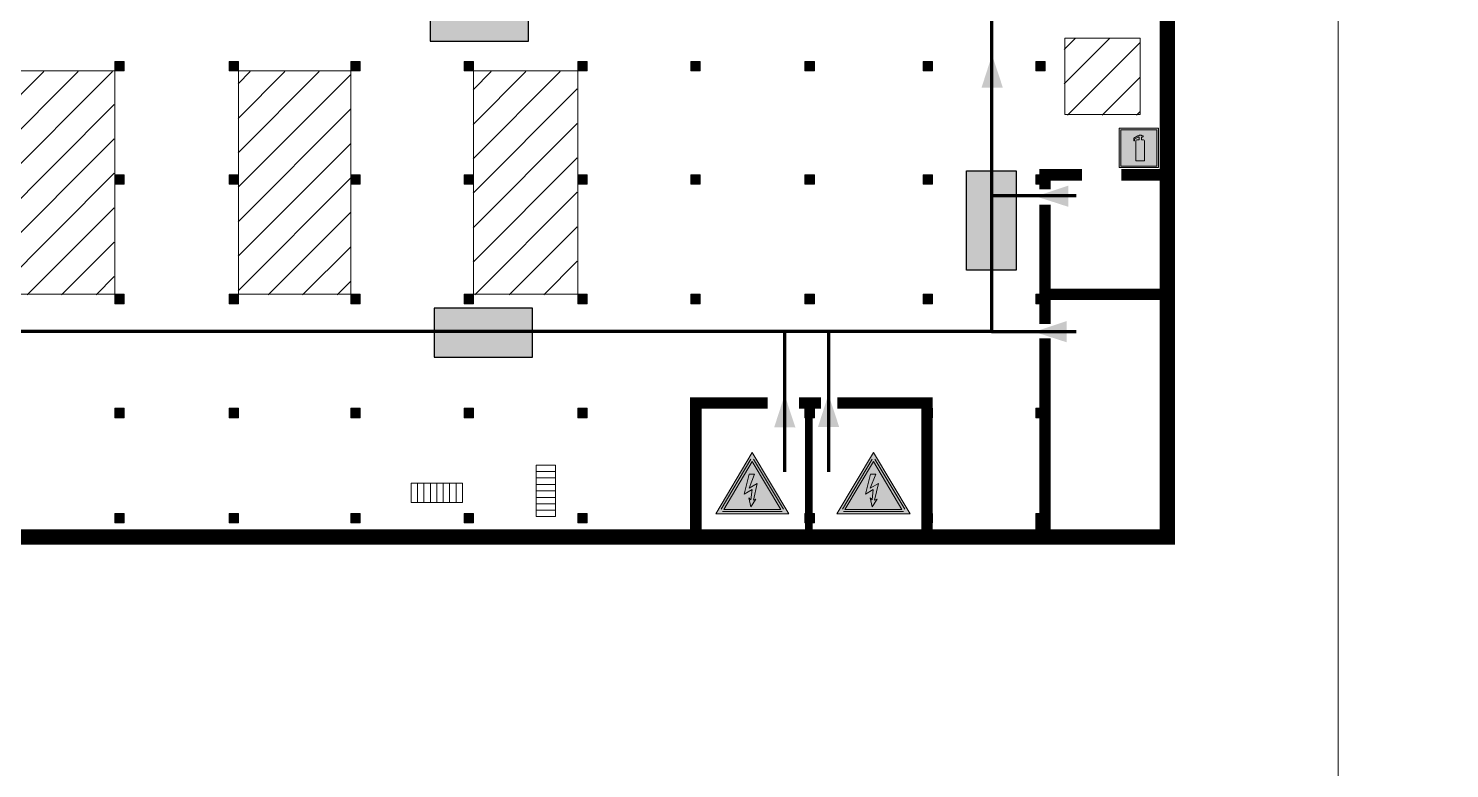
# Model space of a CAD drawing. Header units: millimetres. Extents: x 13810 to 67229, y 12374 to 21950.
# Drawn here: x 28895.7 to 29081.1, y 14644.3 to 14740.7 of the extents above; entities that cross this region are included whole.
import ezdxf

# ---------------------------------------------------------------- set-up
doc = ezdxf.new("R2010")
doc.units = ezdxf.units.MM
doc.layers.add('План_Штампы', color=7, linetype='Continuous')

# ---------------------------------------------------------------- blocks, each defined once
blk = doc.blocks.new('A$C32E8229D')
at = {"true_color": 0xffffff}
blk.add_hatch(color=7, dxfattribs=at).paths.add_polyline_path([(0, 0), (0, -8), (16, -8), (16, 0)])
h = blk.add_hatch(color=126)
h.paths.add_polyline_path([(0.2, -0.2), (15.8, -0.2), (15.8, -7.8), (0.2, -7.8)])
h.paths.add_polyline_path([(13.49, -2.05), (12.08, -2.05), (11.37, -2.63, 0.162397), (11.29, -2.84), (11.29, -3.63), (10.35, -3.63), (10.35, -4.05), (11.68, -4.05), (11.68, -3.48), (12.26, -4.28), (11.29, -5.1), (11.29, -6.78), (11.85, -6.78), (11.85, -5.44), (12.8, -4.64), (12.8, -5.94), (14.46, -5.94), (14.46, -5.39), (13.45, -5.39), (13.45, -3.97), (12.46, -2.59), (13.15, -2.59), (13.69, -3.34), (14.18, -3)], flags=16)
h.paths.add_polyline_path([(10.74, -1.82, 1), (11.8, -1.82, 1)], flags=16)
h.paths.add_polyline_path([(9.39, -3.59), (5.99, -3.59), (6.56, -3.03), (5.91, -3.03), (5.1, -3.83), (5.91, -4.64), (6.56, -4.64), (5.99, -4.09), (9.39, -4.09)], flags=16)
h.paths.add_polyline_path([(4.29, -1.08), (1.72, -1.08), (1.72, -6.6), (4.29, -6.6)], flags=16)
at = {"color": 126}
blk.add_lwpolyline([(16, -8), (0, -8), (0, 0), (16, 0)], close=True, dxfattribs=at)
blk = doc.blocks.new('A$C3AD82952')
at = {"true_color": 0xf5f5ff}
h = blk.add_hatch(color=7, dxfattribs=at)
h.dxf.hatch_style = 1
h.paths.add_polyline_path([(8.21, 8.73, 0.414214), (7.89, 9.05), (7.22, 9.05), (7.22, 9.92), (7.59, 9.92, 1), (7.57, 10.36), (7.22, 10.36), (7.22, 10.6), (6.43, 10.6), (6.43, 10.36), (6.01, 10.36), (4.74, 9.59), (4.74, 8.69), (4.98, 8.73), (4.98, 9.26), (6.12, 9.91), (6.43, 9.91), (6.43, 9.05), (5.76, 9.05, 0.414214), (5.44, 8.73), (5.44, 2.2), (8.21, 2.2)], flags=0)
h.paths.add_polyline_path([(12.8, 12.8), (0, 12.8), (0, 0), (12.8, 0)])
h.paths.add_polyline_path([(0.51, 12.29), (12.29, 12.29), (12.29, 0.51), (0.51, 0.51)], flags=16)
h.paths.add_polyline_path([(4.74, 9.59), (6.01, 10.36), (6.43, 10.36), (6.43, 10.6), (7.22, 10.6), (7.22, 10.36), (7.59, 10.36, -0.94586), (7.59, 9.92), (7.22, 9.92), (7.22, 9.05), (7.89, 9.05, -0.414214), (8.21, 8.73), (8.21, 2.2), (5.44, 2.2), (5.44, 8.73, -0.414214), (5.76, 9.05), (6.43, 9.05), (6.43, 9.91), (6.12, 9.91), (4.98, 9.26), (4.98, 8.73), (4.74, 8.69)], flags=0)
h = blk.add_hatch(color=242)
h.dxf.hatch_style = 1
h.paths.add_polyline_path([(12.29, 12.29), (0.51, 12.29), (0.51, 0.51), (12.29, 0.51)])
h.paths.add_polyline_path([(4.74, 8.69), (4.74, 9.59), (6.01, 10.36), (6.43, 10.36), (6.43, 10.6), (7.22, 10.6), (7.22, 10.36), (7.59, 10.36, -0.94586), (7.59, 9.92), (7.22, 9.92), (7.22, 9.05), (7.89, 9.05, -0.414214), (8.21, 8.73), (8.21, 2.2), (5.44, 2.2), (5.44, 8.73, -0.414214), (5.76, 9.05), (6.43, 9.05), (6.43, 9.91), (6.12, 9.91), (4.98, 9.26), (4.98, 8.73)], flags=16)
h = blk.add_hatch(color=7, dxfattribs=at)
h.dxf.hatch_style = 1
h.paths.add_polyline_path([(8.21, 8.73, 0.414214), (7.89, 9.05), (7.22, 9.05), (7.22, 9.92), (7.59, 9.92, 1), (7.57, 10.36), (7.22, 10.36), (7.22, 10.6), (6.43, 10.6), (6.43, 10.36), (6.01, 10.36), (4.74, 9.59), (4.74, 8.69), (4.98, 8.73), (4.98, 9.26), (6.12, 9.91), (6.43, 9.91), (6.43, 9.05), (5.76, 9.05, 0.414214), (5.44, 8.73), (5.44, 2.2), (8.21, 2.2)])
at = {"color": 242, "lineweight": 5}
for p, q in [((0, 0), (0, 12.8)), ((0, 12.8), (12.8, 12.8)), ((6.01, 10.36), (4.74, 9.59)), ((4.74, 9.59), (4.74, 8.69)), ((4.98, 9.26), (6.12, 9.91)), ((6.01, 10.36), (6.43, 10.36)), ((6.12, 9.91), (6.43, 9.91)), ((7.22, 10.6), (6.43, 10.6)), ((6.43, 10.6), (6.43, 10.36)), ((6.43, 9.91), (6.43, 9.05)), ((7.22, 10.36), (7.22, 10.6)), ((7.59, 10.36), (7.22, 10.36)), ((7.22, 9.05), (7.22, 9.92)), ((7.59, 9.92), (7.22, 9.92)), ((12.8, 0), (12.8, 12.8)), ((4.74, 8.69), (4.98, 8.73)), ((4.98, 8.73), (4.98, 9.26)), ((5.44, 2.2), (5.44, 8.73)), ((5.76, 9.05), (6.43, 9.05)), ((7.89, 9.05), (7.22, 9.05)), ((8.21, 2.2), (8.21, 8.73)), ((0, 0), (12.8, 0)), ((5.44, 2.2), (8.21, 2.2))]:
    blk.add_line(p, q, dxfattribs=at)
blk.add_lwpolyline([(0.51, 12.29), (12.29, 12.29), (12.29, 0.51), (0.51, 0.51)], close=True, dxfattribs=at)
for centre, radius, start, end in [((7.58, 10.14), 0.223, 273.1875, 86.8125), ((5.76, 8.73), 0.32, 90, 180), ((7.89, 8.73), 0.32, 0, 90)]:
    blk.add_arc(centre, radius, start, end, dxfattribs=at)
blk = doc.blocks.new('A$C3E6D3DDE')
at = {"lineweight": 5}
h = blk.add_hatch(color=40, dxfattribs=at)
h.paths.add_polyline_path([(24.1, 1.45), (16.46, -11.35), (31.74, -11.35)])
h.paths.add_polyline_path([(24.09, -0.46), (30.03, -10.41), (18.14, -10.41)], flags=16)
h.paths.add_polyline_path([(24.54, -3.08), (23.41, -6.02), (25.13, -5.01), (24.33, -8.5), (24.82, -8.27), (23.79, -9.86), (23.4, -8.04), (23.8, -8.43), (24.04, -6.29), (22.39, -7.25), (23.44, -3.08)], flags=0)
h = blk.add_hatch(color=256, dxfattribs=at)
h.paths.add_polyline_path([(24.37, 0.03, 0.567511), (23.82, 0.03), (17.59, -10.4, 0.582454), (17.86, -10.88), (30.32, -10.88, 0.582149), (30.6, -10.4)])
h.paths.add_polyline_path([(24.09, -0.46), (18.14, -10.41), (30.03, -10.41)], flags=16)
h.paths.add_polyline_path([(24.54, -3.08), (23.41, -6.02), (25.13, -5.01), (24.33, -8.5), (24.82, -8.27), (23.79, -9.86), (23.4, -8.04), (23.8, -8.43), (24.04, -6.29), (22.39, -7.25), (23.44, -3.08)], flags=0)
h = blk.add_hatch(color=40, dxfattribs=at)
h.paths.add_polyline_path([(24.09, -0.46), (18.14, -10.41), (30.03, -10.41)])
h.paths.add_polyline_path([(24.82, -8.27), (23.79, -9.86), (23.4, -8.04), (23.8, -8.43), (24.04, -6.29), (22.39, -7.25), (23.44, -3.08), (24.54, -3.08), (23.41, -6.02), (25.13, -5.01), (24.33, -8.5)], flags=16)
at = {"color": 40, "lineweight": 5}
for p, q in [((16.46, -11.35), (24.1, 1.45)), ((24.1, 1.45), (31.74, -11.35))]:
    blk.add_line(p, q, dxfattribs=at)
at = {"lineweight": 5}
for p, q in [((17.59, -10.4), (23.82, 0.03)), ((24.37, 0.03), (30.6, -10.4)), ((18.14, -10.41), (24.09, -0.46)), ((24.09, -0.46), (30.03, -10.41)), ((23.44, -3.08), (22.39, -7.25)), ((23.41, -6.02), (24.54, -3.08)), ((25.13, -5.01), (23.41, -6.02)), ((24.54, -3.08), (23.44, -3.08)), ((24.33, -8.5), (25.13, -5.01)), ((22.39, -7.25), (24.04, -6.29)), ((23.8, -8.43), (23.4, -8.04)), ((23.4, -8.04), (23.79, -9.86)), ((23.79, -9.86), (24.82, -8.27)), ((24.04, -6.29), (23.8, -8.43)), ((24.82, -8.27), (24.33, -8.5)), ((17.86, -10.88), (30.32, -10.88)), ((18.14, -10.41), (30.03, -10.41))]:
    blk.add_line(p, q, dxfattribs=at)
at = {"color": 50, "lineweight": 5}
blk.add_line((31.74, -11.35), (16.46, -11.35), dxfattribs=at)

msp = doc.modelspace()

# ---------------------------------------------------------------- hatches: boundary and pattern name
at = {"lineweight": 0}
h = msp.add_hatch(dxfattribs=at)
h.set_pattern_fill('ANSI31', color=256, angle=180)
h.set_pattern_definition([(225, (46256.7912, 21551.342), (2.24506403, -2.24506403), [])])
h.paths.add_polyline_path([(29030.82, 14729.43), (29040.66, 14729.43), (29040.66, 14739.39), (29030.82, 14739.39)])
h.paths.add_polyline_path([(28953.71, 14706), (28967.31, 14706), (28967.31, 14735.09), (28953.71, 14735.09)])
h.paths.add_polyline_path([(28923.06, 14706), (28937.72, 14706), (28937.72, 14735.09), (28923.06, 14735.09)])
h.paths.add_polyline_path([(28879.03, 14706), (28906.93, 14706), (28906.93, 14735.09), (28879.03, 14735.09)])
h.paths.add_polyline_path([(28866.35, 14723.1), (28876, 14723.1), (28876, 14732.81), (28866.35, 14732.81)])
h.paths.add_polyline_path([(28864.52, 14677.43), (28877.81, 14677.43), (28877.81, 14689.92), (28864.52, 14689.92)])
h.paths.add_polyline_path([(28744.69, 14706), (28817.82, 14706), (28817.82, 14735.1), (28744.69, 14735.1)])
h.paths.add_polyline_path([(28594.26, 14706), (28713.12, 14706), (28713.12, 14735.1), (28594.26, 14735.1)])
h.paths.add_polyline_path([(28624.82, 14781.8), (28713.12, 14781.8), (28713.12, 14810.28), (28624.82, 14810.28)])
h.paths.add_polyline_path([(28759.24, 14781.8), (28847.7, 14781.8), (28847.7, 14810.28), (28759.24, 14810.28)])
h.paths.add_polyline_path([(28865.44, 14783.09), (28876.69, 14783.09), (28876.69, 14793.79), (28865.44, 14793.79)])
h.paths.add_polyline_path([(28865.44, 14812.7), (28876.69, 14812.7), (28876.69, 14823.4), (28865.44, 14823.4)])
h.paths.add_polyline_path([(28879.03, 14781.8), (29027.02, 14781.8), (29027.02, 14810.28), (28879.03, 14810.28)])
h = msp.add_hatch(color=256, dxfattribs=at)
h.dxf.hatch_style = 1
h.paths.add_polyline_path([(28907.01, 14736.41), (28907.01, 14735.18), (28908.23, 14735.18), (28908.23, 14736.41)])
h = msp.add_hatch(color=256, dxfattribs=at)
h.dxf.hatch_style = 1
h.paths.add_polyline_path([(28921.91, 14736.41), (28921.91, 14735.18), (28923.14, 14735.18), (28923.14, 14736.41)])
h = msp.add_hatch(color=256, dxfattribs=at)
h.dxf.hatch_style = 1
h.paths.add_polyline_path([(28937.79, 14736.41), (28937.79, 14735.18), (28939.01, 14735.18), (28939.01, 14736.41)])
h = msp.add_hatch(color=256, dxfattribs=at)
h.dxf.hatch_style = 1
h.paths.add_polyline_path([(28952.56, 14736.41), (28952.56, 14735.18), (28953.78, 14735.18), (28953.78, 14736.41)])
h = msp.add_hatch(color=256, dxfattribs=at)
h.dxf.hatch_style = 1
h.paths.add_polyline_path([(28967.38, 14736.41), (28967.38, 14735.18), (28968.61, 14735.18), (28968.61, 14736.41)])
h = msp.add_hatch(color=256, dxfattribs=at)
h.dxf.hatch_style = 1
h.paths.add_polyline_path([(28982.12, 14736.41), (28982.12, 14735.18), (28983.34, 14735.18), (28983.34, 14736.41)])
h = msp.add_hatch(color=256, dxfattribs=at)
h.dxf.hatch_style = 1
h.paths.add_polyline_path([(28997, 14736.41), (28997, 14735.18), (28998.22, 14735.18), (28998.22, 14736.41)])
h = msp.add_hatch(color=256, dxfattribs=at)
h.dxf.hatch_style = 1
h.paths.add_polyline_path([(29012.42, 14736.41), (29012.42, 14735.18), (29013.64, 14735.18), (29013.64, 14736.41)])
h = msp.add_hatch(color=256, dxfattribs=at)
h.dxf.hatch_style = 1
h.paths.add_polyline_path([(29027.09, 14736.41), (29027.09, 14735.18), (29028.31, 14735.18), (29028.31, 14736.41)])
h = msp.add_hatch(color=256, dxfattribs=at)
h.dxf.hatch_style = 1
h.paths.add_polyline_path([(28907.01, 14721.65), (28907.01, 14720.42), (28908.23, 14720.42), (28908.23, 14721.65)])
h = msp.add_hatch(color=256, dxfattribs=at)
h.dxf.hatch_style = 1
h.paths.add_polyline_path([(28921.91, 14721.65), (28921.91, 14720.42), (28923.14, 14720.42), (28923.14, 14721.65)])
h = msp.add_hatch(color=256, dxfattribs=at)
h.dxf.hatch_style = 1
h.paths.add_polyline_path([(28937.79, 14721.65), (28937.79, 14720.42), (28939.01, 14720.42), (28939.01, 14721.65)])
h = msp.add_hatch(color=256, dxfattribs=at)
h.dxf.hatch_style = 1
h.paths.add_polyline_path([(28952.56, 14721.65), (28952.56, 14720.42), (28953.78, 14720.42), (28953.78, 14721.65)])
h = msp.add_hatch(color=256, dxfattribs=at)
h.dxf.hatch_style = 1
h.paths.add_polyline_path([(28967.38, 14721.65), (28967.38, 14720.42), (28968.61, 14720.42), (28968.61, 14721.65)])
h = msp.add_hatch(color=256, dxfattribs=at)
h.dxf.hatch_style = 1
h.paths.add_polyline_path([(28982.12, 14721.65), (28982.12, 14720.42), (28983.34, 14720.42), (28983.34, 14721.65)])
h = msp.add_hatch(color=256, dxfattribs=at)
h.dxf.hatch_style = 1
h.paths.add_polyline_path([(28997, 14721.65), (28997, 14720.42), (28998.22, 14720.42), (28998.22, 14721.65)])
h = msp.add_hatch(color=256, dxfattribs=at)
h.dxf.hatch_style = 1
h.paths.add_polyline_path([(29012.42, 14721.65), (29012.42, 14720.42), (29013.64, 14720.42), (29013.64, 14721.65)])
h = msp.add_hatch(color=256, dxfattribs=at)
h.dxf.hatch_style = 1
h.paths.add_polyline_path([(29027.09, 14721.65), (29027.09, 14720.42), (29028.31, 14720.42), (29028.31, 14721.65)])
h = msp.add_hatch(color=256, dxfattribs=at)
h.dxf.hatch_style = 1
h.paths.add_polyline_path([(28907.01, 14706.08), (28907.01, 14704.85), (28908.23, 14704.85), (28908.23, 14706.08)])
h = msp.add_hatch(color=256, dxfattribs=at)
h.dxf.hatch_style = 1
h.paths.add_polyline_path([(28921.91, 14706.08), (28921.91, 14704.85), (28923.14, 14704.85), (28923.14, 14706.08)])
h = msp.add_hatch(color=256, dxfattribs=at)
h.dxf.hatch_style = 1
h.paths.add_polyline_path([(28937.79, 14706.08), (28937.79, 14704.85), (28939.01, 14704.85), (28939.01, 14706.08)])
h = msp.add_hatch(color=256, dxfattribs=at)
h.dxf.hatch_style = 1
h.paths.add_polyline_path([(28952.56, 14706.08), (28952.56, 14704.85), (28953.78, 14704.85), (28953.78, 14706.08)])
h = msp.add_hatch(color=256, dxfattribs=at)
h.dxf.hatch_style = 1
h.paths.add_polyline_path([(28967.38, 14706.08), (28967.38, 14704.85), (28968.61, 14704.85), (28968.61, 14706.08)])
h = msp.add_hatch(color=256, dxfattribs=at)
h.dxf.hatch_style = 1
h.paths.add_polyline_path([(28982.12, 14706.08), (28982.12, 14704.85), (28983.34, 14704.85), (28983.34, 14706.08)])
h = msp.add_hatch(color=256, dxfattribs=at)
h.dxf.hatch_style = 1
h.paths.add_polyline_path([(28997, 14706.08), (28997, 14704.85), (28998.22, 14704.85), (28998.22, 14706.08)])
h = msp.add_hatch(color=256, dxfattribs=at)
h.dxf.hatch_style = 1
h.paths.add_polyline_path([(29012.42, 14706.08), (29012.42, 14704.85), (29013.64, 14704.85), (29013.64, 14706.08)])
h = msp.add_hatch(color=256, dxfattribs=at)
h.dxf.hatch_style = 1
h.paths.add_polyline_path([(29027.09, 14706.08), (29027.09, 14704.85), (29028.31, 14704.85), (29028.31, 14706.08)])
h = msp.add_hatch(color=256, dxfattribs=at)
h.dxf.hatch_style = 1
h.paths.add_polyline_path([(28907.01, 14691.23), (28907.01, 14690), (28908.23, 14690), (28908.23, 14691.23)])
h = msp.add_hatch(color=256, dxfattribs=at)
h.dxf.hatch_style = 1
h.paths.add_polyline_path([(28921.91, 14691.23), (28921.91, 14690), (28923.14, 14690), (28923.14, 14691.23)])
h = msp.add_hatch(color=256, dxfattribs=at)
h.dxf.hatch_style = 1
h.paths.add_polyline_path([(28937.79, 14691.23), (28937.79, 14690), (28939.01, 14690), (28939.01, 14691.23)])
h = msp.add_hatch(color=256, dxfattribs=at)
h.dxf.hatch_style = 1
h.paths.add_polyline_path([(28952.56, 14691.23), (28952.56, 14690), (28953.78, 14690), (28953.78, 14691.23)])
h = msp.add_hatch(color=256, dxfattribs=at)
h.dxf.hatch_style = 1
h.paths.add_polyline_path([(28967.38, 14691.23), (28967.38, 14690), (28968.61, 14690), (28968.61, 14691.23)])
h = msp.add_hatch(color=256, dxfattribs=at)
h.dxf.hatch_style = 1
h.paths.add_polyline_path([(28982.12, 14691.23), (28982.12, 14690), (28983.34, 14690), (28983.34, 14691.23)])
h = msp.add_hatch(color=256, dxfattribs=at)
h.dxf.hatch_style = 1
h.paths.add_polyline_path([(28997, 14691.23), (28997, 14690), (28998.22, 14690), (28998.22, 14691.23)])
h = msp.add_hatch(color=256, dxfattribs=at)
h.dxf.hatch_style = 1
h.paths.add_polyline_path([(29012.42, 14691.23), (29012.42, 14690), (29013.64, 14690), (29013.64, 14691.23)])
h = msp.add_hatch(color=256, dxfattribs=at)
h.dxf.hatch_style = 1
h.paths.add_polyline_path([(29027.09, 14691.23), (29027.09, 14690), (29028.31, 14690), (29028.31, 14691.23)])
h = msp.add_hatch(color=256, dxfattribs=at)
h.dxf.hatch_style = 1
h.paths.add_polyline_path([(28907.01, 14677.51), (28907.01, 14676.28), (28908.23, 14676.28), (28908.23, 14677.51)])
h = msp.add_hatch(color=256, dxfattribs=at)
h.dxf.hatch_style = 1
h.paths.add_polyline_path([(28921.91, 14677.51), (28921.91, 14676.28), (28923.14, 14676.28), (28923.14, 14677.51)])
h = msp.add_hatch(color=256, dxfattribs=at)
h.dxf.hatch_style = 1
h.paths.add_polyline_path([(28937.79, 14677.51), (28937.79, 14676.28), (28939.01, 14676.28), (28939.01, 14677.51)])
h = msp.add_hatch(color=256, dxfattribs=at)
h.dxf.hatch_style = 1
h.paths.add_polyline_path([(28952.56, 14677.51), (28952.56, 14676.28), (28953.78, 14676.28), (28953.78, 14677.51)])
h = msp.add_hatch(color=256, dxfattribs=at)
h.dxf.hatch_style = 1
h.paths.add_polyline_path([(28967.38, 14677.51), (28967.38, 14676.28), (28968.61, 14676.28), (28968.61, 14677.51)])
h = msp.add_hatch(color=256, dxfattribs=at)
h.dxf.hatch_style = 1
h.paths.add_polyline_path([(28982.12, 14677.51), (28982.12, 14676.28), (28983.34, 14676.28), (28983.34, 14677.51)])
h = msp.add_hatch(color=256, dxfattribs=at)
h.dxf.hatch_style = 1
h.paths.add_polyline_path([(28997, 14677.51), (28997, 14676.28), (28998.22, 14676.28), (28998.22, 14677.51)])
h = msp.add_hatch(color=256, dxfattribs=at)
h.dxf.hatch_style = 1
h.paths.add_polyline_path([(29012.42, 14677.51), (29012.42, 14676.28), (29013.64, 14676.28), (29013.64, 14677.51)])
h = msp.add_hatch(color=256, dxfattribs=at)
h.dxf.hatch_style = 1
h.paths.add_polyline_path([(29027.09, 14677.51), (29027.09, 14676.28), (29028.31, 14676.28), (29028.31, 14677.51)])
h = msp.add_hatch(color=256, dxfattribs=at)
h.dxf.hatch_style = 1
h.paths.add_polyline_path([(29027.09, 14676.28), (29027.09, 14675.05), (29028.31, 14675.05), (29028.31, 14676.28)])

# ---------------------------------------------------------------- linework, layer by layer
at = {"color": 126, "lineweight": 0, "true_color": 0x008754}
for points in [[(28466.55, 14939.23), (29066.55, 14939.23), (29066.55, 14544.23), (28466.55, 14544.23)], [(29066.55, 14939.23), (29666.55, 14939.23), (29666.55, 14544.23), (29066.55, 14544.23)]]:
    msp.add_lwpolyline(points, close=True, dxfattribs=at)
at = {"lineweight": 0}
for points, const_width in [([(28584.4, 14842.17), (28483.43, 14842.17), (28483.43, 14781.22), (28498.18, 14781.22), (28498.18, 14766.48), (28517.21, 14766.48), (28517.21, 14674.47), (29044.26, 14674.47), (29044.26, 14676.58)], 2), ([(29044.19, 14674.74), (29044.26, 14674.74), (29044.26, 14842.17), (28587.77, 14842.17)], 2), ([(29028.31, 14719.75), (29028.31, 14721.65), (29033.13, 14721.65)], 1.5), ([(29038.26, 14721.65), (29043.96, 14721.65)], 1.5), ([(29028.31, 14702.21), (29028.31, 14717.76)], 1.5), ([(29028.31, 14706.08), (29043.63, 14706.08)], 1.5), ([(29028.31, 14675.05), (29028.31, 14700.34)], 1.5), ([(28992.12, 14691.92), (28982.77, 14691.92), (28982.77, 14674.95)], 1.5), ([(28999.07, 14691.92), (28996.22, 14691.92)], 1.5), ([(28997.51, 14674.7), (28997.51, 14692.44)], 1), ([(29012.91, 14674.94), (29012.91, 14691.92), (29001.23, 14691.92)], 1.5)]:
    msp.add_lwpolyline(points, dxfattribs=dict(at, const_width=const_width))
at = {"color": 126, "lineweight": 100, "true_color": 0x008754}
for points in [[(29021.32, 14741.97), (29021.32, 14718.89)], [(29032.37, 14718.89), (29021.32, 14718.89), (29021.32, 14701.21), (29032.37, 14701.21)], [(29021.32, 14701.21), (28585.35, 14701.21)], [(28994.35, 14682.95), (28994.35, 14701.21)], [(29000.07, 14701.21), (29000.07, 14682.95)]]:
    msp.add_lwpolyline(points, dxfattribs=at)
at = {"lineweight": 0}
for points in [[(29040.73, 14729.52), (29030.89, 14729.52), (29030.89, 14739.47), (29040.73, 14739.47)], [(28908.23, 14735.18), (28907.01, 14735.18), (28907.01, 14736.41), (28908.23, 14736.41)], [(28923.14, 14735.18), (28921.91, 14735.18), (28921.91, 14736.41), (28923.14, 14736.41)], [(28939.01, 14735.18), (28937.79, 14735.18), (28937.79, 14736.41), (28939.01, 14736.41)], [(28953.78, 14735.18), (28952.56, 14735.18), (28952.56, 14736.41), (28953.78, 14736.41)], [(28968.61, 14735.18), (28967.38, 14735.18), (28967.38, 14736.41), (28968.61, 14736.41)], [(28983.34, 14735.18), (28982.12, 14735.18), (28982.12, 14736.41), (28983.34, 14736.41)], [(28998.22, 14735.18), (28997, 14735.18), (28997, 14736.41), (28998.22, 14736.41)], [(29013.64, 14735.18), (29012.42, 14735.18), (29012.42, 14736.41), (29013.64, 14736.41)], [(29028.31, 14735.18), (29027.09, 14735.18), (29027.09, 14736.41), (29028.31, 14736.41)], [(28907.01, 14706.08), (28879.1, 14706.08), (28879.1, 14735.18), (28907.01, 14735.18)], [(28937.79, 14735.18), (28923.14, 14735.18), (28923.14, 14706.08), (28937.79, 14706.08)], [(28967.38, 14706.08), (28953.78, 14706.08), (28953.78, 14735.18), (28967.38, 14735.18)], [(28908.23, 14720.42), (28907.01, 14720.42), (28907.01, 14721.65), (28908.23, 14721.65)], [(28923.14, 14720.42), (28921.91, 14720.42), (28921.91, 14721.65), (28923.14, 14721.65)], [(28939.01, 14720.42), (28937.79, 14720.42), (28937.79, 14721.65), (28939.01, 14721.65)], [(28953.78, 14720.42), (28952.56, 14720.42), (28952.56, 14721.65), (28953.78, 14721.65)], [(28968.61, 14720.42), (28967.38, 14720.42), (28967.38, 14721.65), (28968.61, 14721.65)], [(28983.34, 14720.42), (28982.12, 14720.42), (28982.12, 14721.65), (28983.34, 14721.65)], [(28998.22, 14720.42), (28997, 14720.42), (28997, 14721.65), (28998.22, 14721.65)], [(29013.64, 14720.42), (29012.42, 14720.42), (29012.42, 14721.65), (29013.64, 14721.65)], [(29028.31, 14720.42), (29027.09, 14720.42), (29027.09, 14721.65), (29028.31, 14721.65)], [(28908.23, 14704.85), (28907.01, 14704.85), (28907.01, 14706.08), (28908.23, 14706.08)], [(28923.14, 14704.85), (28921.91, 14704.85), (28921.91, 14706.08), (28923.14, 14706.08)], [(28939.01, 14704.85), (28937.79, 14704.85), (28937.79, 14706.08), (28939.01, 14706.08)], [(28953.78, 14704.85), (28952.56, 14704.85), (28952.56, 14706.08), (28953.78, 14706.08)], [(28968.61, 14704.85), (28967.38, 14704.85), (28967.38, 14706.08), (28968.61, 14706.08)], [(28983.34, 14704.85), (28982.12, 14704.85), (28982.12, 14706.08), (28983.34, 14706.08)], [(28998.22, 14704.85), (28997, 14704.85), (28997, 14706.08), (28998.22, 14706.08)], [(29013.64, 14704.85), (29012.42, 14704.85), (29012.42, 14706.08), (29013.64, 14706.08)], [(29028.31, 14704.85), (29027.09, 14704.85), (29027.09, 14706.08), (29028.31, 14706.08)], [(28908.23, 14690), (28907.01, 14690), (28907.01, 14691.23), (28908.23, 14691.23)], [(28923.14, 14690), (28921.91, 14690), (28921.91, 14691.23), (28923.14, 14691.23)], [(28939.01, 14690), (28937.79, 14690), (28937.79, 14691.23), (28939.01, 14691.23)], [(28953.78, 14690), (28952.56, 14690), (28952.56, 14691.23), (28953.78, 14691.23)], [(28968.61, 14690), (28967.38, 14690), (28967.38, 14691.23), (28968.61, 14691.23)], [(28983.34, 14690), (28982.12, 14690), (28982.12, 14691.23), (28983.34, 14691.23)], [(28998.22, 14690), (28997, 14690), (28997, 14691.23), (28998.22, 14691.23)], [(29013.64, 14690), (29012.42, 14690), (29012.42, 14691.23), (29013.64, 14691.23)], [(29028.31, 14690), (29027.09, 14690), (29027.09, 14691.23), (29028.31, 14691.23)], [(28961.96, 14682.97), (28961.96, 14683.81), (28964.47, 14683.81), (28964.47, 14682.97)], [(28961.96, 14682.14), (28961.96, 14682.97), (28964.47, 14682.97), (28964.47, 14682.14)], [(28945.64, 14681.45), (28946.47, 14681.45), (28946.47, 14678.94), (28945.64, 14678.94)], [(28946.47, 14681.45), (28947.31, 14681.45), (28947.31, 14678.94), (28946.47, 14678.94)], [(28947.31, 14681.45), (28948.15, 14681.45), (28948.15, 14678.94), (28947.31, 14678.94)], [(28948.15, 14681.45), (28948.99, 14681.45), (28948.99, 14678.94), (28948.15, 14678.94)], [(28948.99, 14681.45), (28949.82, 14681.45), (28949.82, 14678.94), (28948.99, 14678.94)], [(28949.82, 14681.45), (28950.66, 14681.45), (28950.66, 14678.94), (28949.82, 14678.94)], [(28950.66, 14681.45), (28951.5, 14681.45), (28951.5, 14678.94), (28950.66, 14678.94)], [(28951.5, 14681.45), (28952.34, 14681.45), (28952.34, 14678.94), (28951.5, 14678.94)], [(28961.96, 14681.3), (28961.96, 14682.14), (28964.47, 14682.14), (28964.47, 14681.3)], [(28961.96, 14680.46), (28961.96, 14681.3), (28964.47, 14681.3), (28964.47, 14680.46)], [(28961.96, 14679.62), (28961.96, 14680.46), (28964.47, 14680.46), (28964.47, 14679.62)], [(28961.96, 14678.79), (28961.96, 14679.62), (28964.47, 14679.62), (28964.47, 14678.79)], [(28961.96, 14677.95), (28961.96, 14678.79), (28964.47, 14678.79), (28964.47, 14677.95)], [(28908.23, 14676.28), (28907.01, 14676.28), (28907.01, 14677.51), (28908.23, 14677.51)], [(28923.14, 14676.28), (28921.91, 14676.28), (28921.91, 14677.51), (28923.14, 14677.51)], [(28939.01, 14676.28), (28937.79, 14676.28), (28937.79, 14677.51), (28939.01, 14677.51)], [(28953.78, 14676.28), (28952.56, 14676.28), (28952.56, 14677.51), (28953.78, 14677.51)], [(28961.96, 14677.11), (28961.96, 14677.95), (28964.47, 14677.95), (28964.47, 14677.11)], [(28968.61, 14676.28), (28967.38, 14676.28), (28967.38, 14677.51), (28968.61, 14677.51)], [(28983.34, 14676.28), (28982.12, 14676.28), (28982.12, 14677.51), (28983.34, 14677.51)], [(28998.22, 14676.28), (28997, 14676.28), (28997, 14677.51), (28998.22, 14677.51)], [(29013.64, 14676.28), (29012.42, 14676.28), (29012.42, 14677.51), (29013.64, 14677.51)], [(29028.31, 14676.28), (29027.09, 14676.28), (29027.09, 14677.51), (29028.31, 14677.51)], [(29028.31, 14675.05), (29027.09, 14675.05), (29027.09, 14676.28), (29028.31, 14676.28)]]:
    msp.add_lwpolyline(points, close=True, dxfattribs=at)
at = {"layer": 'План_Штампы', "color": 126, "true_color": 0x008754}
for points in [[(29022.8, 14733.02), (29020.03, 14733.02), (29021.4, 14737.27)], [(29031.36, 14720.24), (29031.36, 14717.47), (29027.11, 14718.84)], [(29031.14, 14702.59), (29031.14, 14699.82), (29026.89, 14701.19)], [(28995.75, 14688.72), (28992.98, 14688.73), (28994.35, 14692.97)], [(29001.46, 14688.79), (28998.7, 14688.8), (29000.06, 14693.04)]]:
    msp.add_solid(points, dxfattribs=at)

# ---------------------------------------------------------------- block references
for name, p, xscale, yscale, zscale in [('A$C3AD82952', (29037.99, 14722.59), 0.4, 0.4, 0.4), ('A$C3E6D3DDE', (28975.07, 14684.56), 0.625, 0.625, 0.625), ('A$C3E6D3DDE', (28990.88, 14684.56), 0.625, 0.625, 0.625)]:
    msp.add_blockref(name, p, dxfattribs=dict(xscale=xscale, yscale=yscale, zscale=zscale))
at = {"layer": 'План_Штампы', "color": 126, "true_color": 0x008754, "xscale": -0.8, "yscale": 0.8, "zscale": 0.8}
for p in [(28960.93, 14745.45), (28961.45, 14704.29)]:
    msp.add_blockref('A$C32E8229D', p, dxfattribs=at)
at = {"layer": 'План_Штампы', "color": 126, "true_color": 0x008754, "xscale": 0.8100087101568005, "yscale": 0.8100087101568005, "zscale": 0.8100087101568005, "rotation": 269.9978653237144}
msp.add_blockref('A$C32E8229D', (29024.56, 14722.17), dxfattribs=at)

doc.saveas('drawing.dxf')
